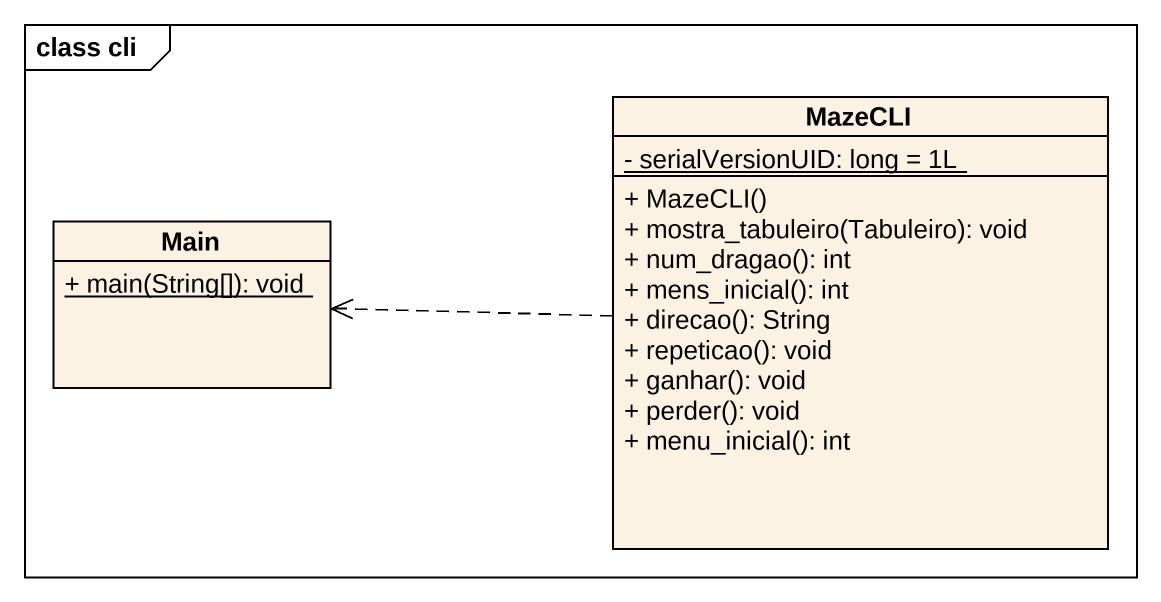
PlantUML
@startuml
mainframe class cli
hide circle
hide empty members
skinparam classAttributeIconSize 0
class MazeCLI {
  {static} - serialVersionUID: long = 1L
  + MazeCLI()
  + mostra_tabuleiro(Tabuleiro): void
  + num_dragao(): int
  + mens_inicial(): int
  + direcao(): String
  + repeticao(): void
  + ganhar(): void
  + perder(): void
  + menu_inicial(): int
}
class Main {
  {static} + main(String[]): void
}
MazeCLI .left.> Main
@enduml
